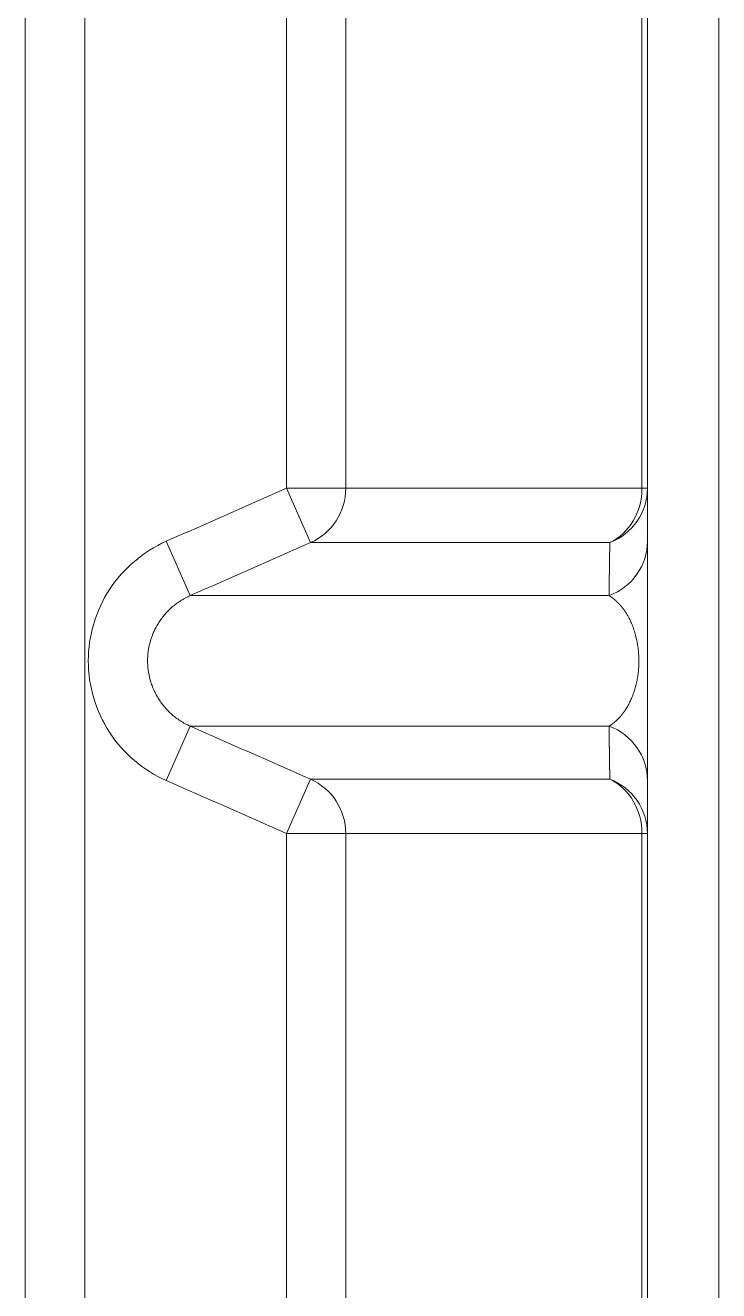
# Model space of a CAD drawing. Header units: millimetres. Extents: x 4664 to 8864, y -38 to 2932.
# Drawn here: x 7790.89 to 7806.14, y 1756.27 to 1784.11 of the extents above; entities that cross this region are included whole.
import ezdxf

# ---------------------------------------------------------------- set-up
doc = ezdxf.new("R2010")
doc.units = ezdxf.units.MM

msp = doc.modelspace()

# ---------------------------------------------------------------- linework, layer by layer
at = {"lineweight": 5}
for p, q in [((7790.89, 1870.016), (7790.89, 1707.535)), ((7792.196, 1707.535), (7792.196, 1870.016)), ((7804.57, 1714.873), (7804.57, 1862.677)), ((7806.137, 1862.708), (7806.137, 1714.842)), ((7796.632, 1784.979), (7796.632, 1773.923)), ((7797.936, 1773.923), (7797.936, 1784.979)), ((7804.449, 1784.979), (7804.449, 1773.923)), ((7796.632, 1773.923), (7804.57, 1773.923)), ((7796.632, 1773.923), (7797.159, 1772.728)), ((7793.99, 1772.758), (7794.517, 1771.563)), ((7797.159, 1772.728), (7803.743, 1772.728)), ((7803.726, 1771.563), (7794.517, 1771.563)), ((7793.99, 1767.495), (7794.517, 1768.69)), ((7803.726, 1768.69), (7794.517, 1768.69)), ((7796.632, 1766.33), (7797.159, 1767.525)), ((7803.743, 1767.525), (7797.159, 1767.525)), ((7796.632, 1766.33), (7796.632, 1755.274)), ((7796.632, 1766.33), (7804.57, 1766.33)), ((7797.936, 1755.274), (7797.936, 1766.33)), ((7804.449, 1766.33), (7804.449, 1755.274))]:
    msp.add_line(p, q, dxfattribs=at)
at = {"lineweight": 5, "extrusion": (0, 0, -1)}
for centre, major_axis, ratio, start_param, end_param in [((7796.632, 1773.923), (0, -1.306), 0.998861, 4.712389, 5.867354), ((7803.264, 1773.923), (0, -1.306), 0.907984, 4.712389, 5.867354), ((7803.264, 1773.923), (1.306, 0), 0.98331, 0, 1.19525), ((7803.264, 1772.758), (1.306, 0), 0.978111, 0, 1.208972), ((7803.264, 1767.495), (1.306, 0), 0.978111, 5.074213, 6.283185), ((7796.632, 1766.33), (0, -1.306), 0.998861, 3.557424, 4.712389), ((7803.264, 1766.33), (0, -1.306), 0.907984, 3.557424, 4.712389), ((7803.264, 1766.33), (1.306, 0), 0.98331, 5.087935, 6.283185)]:
    msp.add_ellipse(centre, major_axis=major_axis, ratio=ratio, start_param=start_param, end_param=end_param, dxfattribs=at)
at = {"lineweight": 5}
for points in [[(7796.632, 1773.923), (7795.751, 1773.535), (7794.871, 1773.146), (7793.99, 1772.758)], [(7794.517, 1771.563), (7795.398, 1771.951), (7796.278, 1772.34), (7797.159, 1772.728)], [(7797.159, 1767.525), (7796.278, 1767.913), (7795.398, 1768.302), (7794.517, 1768.69)], [(7793.99, 1767.495), (7794.871, 1767.107), (7795.751, 1766.719), (7796.632, 1766.33)]]:
    msp.add_open_spline(points, degree=3, dxfattribs=at)
for points, knots in [([(7793.99, 1772.758), (7793.479, 1772.532), (7793.044, 1772.161), (7792.438, 1771.231), (7792.274, 1770.677), (7792.274, 1769.575), (7792.44, 1769.017), (7792.893, 1768.324), (7793.078, 1768.114), (7793.501, 1767.755), (7793.735, 1767.608), (7793.99, 1767.495)], [0, 0, 0, 0, 0.25, 0.25, 0.5, 0.5, 0.75, 0.75, 0.875, 0.875, 1, 1, 1, 1]), ([(7803.743, 1772.728), (7803.743, 1772.724), (7803.742, 1772.716), (7803.742, 1772.703), (7803.742, 1772.69), (7803.742, 1772.678), (7803.742, 1772.665), (7803.742, 1772.652), (7803.741, 1772.639), (7803.741, 1772.627), (7803.741, 1772.614), (7803.741, 1772.601), (7803.741, 1772.588), (7803.74, 1772.575), (7803.74, 1772.562), (7803.74, 1772.549), (7803.74, 1772.536), (7803.74, 1772.523), (7803.739, 1772.51), (7803.739, 1772.497), (7803.739, 1772.484), (7803.739, 1772.471), (7803.739, 1772.458), (7803.738, 1772.444), (7803.738, 1772.431), (7803.738, 1772.418), (7803.738, 1772.405), (7803.738, 1772.392), (7803.738, 1772.378), (7803.737, 1772.365), (7803.737, 1772.352), (7803.737, 1772.338), (7803.737, 1772.325), (7803.737, 1772.311), (7803.736, 1772.298), (7803.736, 1772.284), (7803.736, 1772.271), (7803.736, 1772.257), (7803.736, 1772.244), (7803.735, 1772.23), (7803.735, 1772.217), (7803.735, 1772.203), (7803.735, 1772.189), (7803.735, 1772.176), (7803.734, 1772.162), (7803.734, 1772.148), (7803.734, 1772.134), (7803.734, 1772.121), (7803.734, 1772.107), (7803.733, 1772.093), (7803.733, 1772.079), (7803.733, 1772.065), (7803.733, 1772.051), (7803.733, 1772.037), (7803.732, 1772.023), (7803.732, 1772.01), (7803.732, 1771.995), (7803.732, 1771.981), (7803.732, 1771.967), (7803.731, 1771.953), (7803.731, 1771.939), (7803.731, 1771.925), (7803.731, 1771.911), (7803.731, 1771.897), (7803.73, 1771.882), (7803.73, 1771.868), (7803.73, 1771.854), (7803.73, 1771.84), (7803.73, 1771.825), (7803.729, 1771.811), (7803.729, 1771.797), (7803.729, 1771.782), (7803.729, 1771.768), (7803.729, 1771.753), (7803.728, 1771.739), (7803.728, 1771.724), (7803.728, 1771.71), (7803.728, 1771.695), (7803.728, 1771.681), (7803.727, 1771.666), (7803.727, 1771.651), (7803.727, 1771.637), (7803.727, 1771.622), (7803.727, 1771.607), (7803.726, 1771.593), (7803.726, 1771.578), (7803.726, 1771.568), (7803.726, 1771.563)], [0, 0, 0, 0, 0.011621, 0.023246, 0.034874, 0.046504, 0.058138, 0.069775, 0.081415, 0.093058, 0.104705, 0.116354, 0.128007, 0.139663, 0.151322, 0.162985, 0.174651, 0.186319, 0.197992, 0.209667, 0.221346, 0.233028, 0.244713, 0.256402, 0.268094, 0.279789, 0.291488, 0.30319, 0.314896, 0.326605, 0.338317, 0.350033, 0.361752, 0.373475, 0.385201, 0.39693, 0.408663, 0.4204, 0.43214, 0.443883, 0.45563, 0.467381, 0.479135, 0.490893, 0.502654, 0.514419, 0.526187, 0.537959, 0.549735, 0.561514, 0.573297, 0.585084, 0.596874, 0.608668, 0.620465, 0.632267, 0.644072, 0.65588, 0.667693, 0.679509, 0.691329, 0.703153, 0.71498, 0.726811, 0.738646, 0.750485, 0.762328, 0.774174, 0.786025, 0.797879, 0.809737, 0.821599, 0.833465, 0.845335, 0.857208, 0.869086, 0.880967, 0.892853, 0.904742, 0.916635, 0.928532, 0.940434, 0.952339, 0.964248, 0.976161, 0.988079, 1, 1, 1, 1]), ([(7794.517, 1768.69), (7794.479, 1768.707), (7794.442, 1768.725), (7794.369, 1768.764), (7794.334, 1768.785), (7794.265, 1768.829), (7794.232, 1768.853), (7794.168, 1768.901), (7794.106, 1768.952), (7794.02, 1769.034), (7793.942, 1769.121), (7793.871, 1769.213), (7793.808, 1769.308), (7793.753, 1769.406), (7793.705, 1769.507), (7793.665, 1769.609), (7793.644, 1769.678), (7793.615, 1769.782), (7793.602, 1769.851), (7793.588, 1769.955), (7793.584, 1769.99), (7793.581, 1770.041), (7793.58, 1770.067), (7793.579, 1770.092), (7793.579, 1770.109), (7793.579, 1770.118), (7793.579, 1770.194), (7793.583, 1770.263), (7793.601, 1770.401), (7793.615, 1770.47), (7793.644, 1770.574), (7793.665, 1770.643), (7793.705, 1770.746), (7793.752, 1770.846), (7793.808, 1770.945), (7793.871, 1771.04), (7793.942, 1771.131), (7794.02, 1771.219), (7794.106, 1771.301), (7794.168, 1771.352), (7794.232, 1771.4), (7794.265, 1771.424), (7794.334, 1771.468), (7794.369, 1771.489), (7794.442, 1771.528), (7794.479, 1771.546), (7794.517, 1771.563)], [0, 0, 0, 0, 0.03125, 0.03125, 0.0625, 0.0625, 0.09375, 0.09375, 0.125, 0.15625, 0.1875, 0.21875, 0.25, 0.28125, 0.3125, 0.34375, 0.375, 0.375, 0.4375, 0.4375, 0.46875, 0.46875, 0.484375, 0.492188, 0.492188, 0.5, 0.5, 0.5625, 0.5625, 0.625, 0.625, 0.65625, 0.6875, 0.71875, 0.75, 0.78125, 0.8125, 0.84375, 0.875, 0.90625, 0.90625, 0.9375, 0.9375, 0.96875, 0.96875, 1, 1, 1, 1]), ([(7803.726, 1771.563), (7803.727, 1771.562), (7803.73, 1771.561), (7803.733, 1771.558), (7803.737, 1771.556), (7803.741, 1771.554), (7803.744, 1771.551), (7803.748, 1771.549), (7803.752, 1771.547), (7803.755, 1771.544), (7803.759, 1771.542), (7803.763, 1771.539), (7803.766, 1771.537), (7803.77, 1771.534), (7803.774, 1771.532), (7803.777, 1771.529), (7803.781, 1771.527), (7803.784, 1771.524), (7803.788, 1771.522), (7803.791, 1771.519), (7803.795, 1771.516), (7803.798, 1771.514), (7803.802, 1771.511), (7803.805, 1771.509), (7803.809, 1771.506), (7803.812, 1771.503), (7803.816, 1771.501), (7803.819, 1771.498), (7803.823, 1771.495), (7803.826, 1771.492), (7803.83, 1771.49), (7803.833, 1771.487), (7803.837, 1771.484), (7803.84, 1771.481), (7803.843, 1771.479), (7803.847, 1771.476), (7803.85, 1771.473), (7803.853, 1771.47), (7803.857, 1771.467), (7803.86, 1771.464), (7803.864, 1771.461), (7803.867, 1771.458), (7803.87, 1771.456), (7803.873, 1771.453), (7803.877, 1771.45), (7803.88, 1771.447), (7803.883, 1771.444), (7803.887, 1771.441), (7803.89, 1771.438), (7803.893, 1771.435), (7803.896, 1771.432), (7803.899, 1771.429), (7803.903, 1771.426), (7803.906, 1771.422), (7803.909, 1771.419), (7803.912, 1771.416), (7803.915, 1771.413), (7803.919, 1771.41), (7803.922, 1771.407), (7803.925, 1771.404), (7803.928, 1771.401), (7803.931, 1771.397), (7803.934, 1771.394), (7803.937, 1771.391), (7803.94, 1771.388), (7803.943, 1771.385), (7803.946, 1771.381), (7803.949, 1771.378), (7803.952, 1771.375), (7803.956, 1771.372), (7803.959, 1771.368), (7803.962, 1771.365), (7803.965, 1771.362), (7803.967, 1771.358), (7803.97, 1771.355), (7803.973, 1771.352), (7803.976, 1771.348), (7803.979, 1771.345), (7803.982, 1771.342), (7803.985, 1771.338), (7803.988, 1771.335), (7803.991, 1771.331), (7803.994, 1771.328), (7803.997, 1771.324), (7804, 1771.321), (7804.002, 1771.318), (7804.005, 1771.314), (7804.008, 1771.311), (7804.011, 1771.307), (7804.014, 1771.304), (7804.016, 1771.3), (7804.019, 1771.297), (7804.022, 1771.293), (7804.025, 1771.289), (7804.028, 1771.286), (7804.03, 1771.282), (7804.033, 1771.279), (7804.036, 1771.275), (7804.038, 1771.272), (7804.041, 1771.268), (7804.044, 1771.264), (7804.046, 1771.261), (7804.049, 1771.257), (7804.052, 1771.254), (7804.054, 1771.25), (7804.057, 1771.246), (7804.06, 1771.243), (7804.062, 1771.239), (7804.065, 1771.235), (7804.067, 1771.231), (7804.07, 1771.228), (7804.073, 1771.224), (7804.075, 1771.22), (7804.078, 1771.217), (7804.08, 1771.213), (7804.083, 1771.209), (7804.085, 1771.205), (7804.088, 1771.202), (7804.09, 1771.198), (7804.093, 1771.194), (7804.104, 1771.176), (7804.125, 1771.142), (7804.154, 1771.09), (7804.182, 1771.037), (7804.207, 1770.983), (7804.231, 1770.927), (7804.253, 1770.87), (7804.274, 1770.812), (7804.292, 1770.753), (7804.309, 1770.693), (7804.325, 1770.632), (7804.338, 1770.57), (7804.35, 1770.507), (7804.36, 1770.445), (7804.368, 1770.381), (7804.375, 1770.318), (7804.379, 1770.254), (7804.382, 1770.19), (7804.383, 1770.128), (7804.382, 1770.068), (7804.38, 1770.011), (7804.376, 1769.953), (7804.371, 1769.896), (7804.364, 1769.839), (7804.356, 1769.782), (7804.346, 1769.726), (7804.335, 1769.67), (7804.323, 1769.615), (7804.309, 1769.56), (7804.294, 1769.506), (7804.277, 1769.453), (7804.259, 1769.4), (7804.24, 1769.349), (7804.219, 1769.298), (7804.197, 1769.248), (7804.174, 1769.2), (7804.149, 1769.153), (7804.122, 1769.107), (7804.103, 1769.075), (7804.091, 1769.056), (7804.086, 1769.049), (7804.082, 1769.043), (7804.077, 1769.036), (7804.073, 1769.029), (7804.068, 1769.023), (7804.063, 1769.016), (7804.059, 1769.009), (7804.054, 1769.003), (7804.049, 1768.996), (7804.044, 1768.989), (7804.04, 1768.983), (7804.035, 1768.976), (7804.03, 1768.97), (7804.025, 1768.964), (7804.02, 1768.957), (7804.015, 1768.951), (7804.01, 1768.945), (7804.005, 1768.938), (7804, 1768.932), (7803.994, 1768.926), (7803.989, 1768.92), (7803.984, 1768.914), (7803.979, 1768.907), (7803.973, 1768.901), (7803.968, 1768.895), (7803.963, 1768.889), (7803.957, 1768.883), (7803.952, 1768.877), (7803.946, 1768.872), (7803.941, 1768.866), (7803.935, 1768.86), (7803.93, 1768.854), (7803.924, 1768.849), (7803.918, 1768.843), (7803.913, 1768.837), (7803.907, 1768.832), (7803.901, 1768.826), (7803.895, 1768.821), (7803.889, 1768.815), (7803.884, 1768.81), (7803.878, 1768.804), (7803.872, 1768.799), (7803.866, 1768.794), (7803.86, 1768.789), (7803.854, 1768.783), (7803.848, 1768.778), (7803.842, 1768.773), (7803.835, 1768.768), (7803.829, 1768.763), (7803.823, 1768.758), (7803.817, 1768.753), (7803.811, 1768.748), (7803.804, 1768.744), (7803.798, 1768.739), (7803.792, 1768.734), (7803.785, 1768.729), (7803.779, 1768.725), (7803.772, 1768.72), (7803.766, 1768.716), (7803.759, 1768.711), (7803.753, 1768.707), (7803.746, 1768.703), (7803.739, 1768.698), (7803.733, 1768.694), (7803.728, 1768.691), (7803.726, 1768.69)], [0, 0, 0, 0, 0.002514, 0.005021, 0.00752, 0.010013, 0.012498, 0.014977, 0.017448, 0.019913, 0.02237, 0.02482, 0.027263, 0.029699, 0.032128, 0.03455, 0.036964, 0.039372, 0.041773, 0.044166, 0.046552, 0.048932, 0.051304, 0.053669, 0.056027, 0.058378, 0.060722, 0.063059, 0.065389, 0.067711, 0.070027, 0.072336, 0.074637, 0.076931, 0.079219, 0.081499, 0.083772, 0.086038, 0.088297, 0.090549, 0.092794, 0.095031, 0.097262, 0.099486, 0.101702, 0.103912, 0.106114, 0.108309, 0.110498, 0.112679, 0.114853, 0.11702, 0.11918, 0.121333, 0.123478, 0.125617, 0.127749, 0.129873, 0.131991, 0.134101, 0.136205, 0.138301, 0.14039, 0.142473, 0.144548, 0.146616, 0.148677, 0.150731, 0.152778, 0.154818, 0.15685, 0.158876, 0.160895, 0.162906, 0.164911, 0.166909, 0.168899, 0.170883, 0.172859, 0.174828, 0.176791, 0.178746, 0.180694, 0.182635, 0.18457, 0.186497, 0.188417, 0.19033, 0.192236, 0.194135, 0.196027, 0.197912, 0.19979, 0.201661, 0.203525, 0.205382, 0.207231, 0.209074, 0.21091, 0.212739, 0.214561, 0.216376, 0.218183, 0.219984, 0.221778, 0.223565, 0.225345, 0.227118, 0.228883, 0.230642, 0.232394, 0.234139, 0.235877, 0.237608, 0.239332, 0.241049, 0.242759, 0.244462, 0.246158, 0.247847, 0.249529, 0.270675, 0.290846, 0.310051, 0.328303, 0.345614, 0.362001, 0.377483, 0.392086, 0.405836, 0.41877, 0.430929, 0.442364, 0.453136, 0.463321, 0.473004, 0.48229, 0.491292, 0.50014, 0.50808, 0.516138, 0.524408, 0.532974, 0.541916, 0.5513, 0.561186, 0.571624, 0.582656, 0.594318, 0.60664, 0.619647, 0.633362, 0.647801, 0.66298, 0.678912, 0.695608, 0.713077, 0.731328, 0.750365, 0.753403, 0.756464, 0.759548, 0.762654, 0.765783, 0.768934, 0.772108, 0.775306, 0.778525, 0.781768, 0.785034, 0.788322, 0.791633, 0.794967, 0.798324, 0.801703, 0.805106, 0.808531, 0.81198, 0.815451, 0.818945, 0.822462, 0.826003, 0.829566, 0.833151, 0.83676, 0.840392, 0.844047, 0.847725, 0.851426, 0.85515, 0.858897, 0.862666, 0.866459, 0.870275, 0.874114, 0.877976, 0.881861, 0.885769, 0.8897, 0.893654, 0.897631, 0.901631, 0.905654, 0.909701, 0.91377, 0.917862, 0.921978, 0.926116, 0.930278, 0.934462, 0.93867, 0.942901, 0.947155, 0.951432, 0.955732, 0.960055, 0.964401, 0.96877, 0.973162, 0.977577, 0.982016, 0.986477, 0.990962, 0.995469, 1, 1, 1, 1]), ([(7803.726, 1768.69), (7803.726, 1768.685), (7803.726, 1768.675), (7803.726, 1768.66), (7803.727, 1768.646), (7803.727, 1768.631), (7803.727, 1768.616), (7803.727, 1768.602), (7803.727, 1768.587), (7803.728, 1768.572), (7803.728, 1768.558), (7803.728, 1768.543), (7803.728, 1768.529), (7803.728, 1768.514), (7803.729, 1768.5), (7803.729, 1768.485), (7803.729, 1768.471), (7803.729, 1768.457), (7803.729, 1768.442), (7803.73, 1768.428), (7803.73, 1768.413), (7803.73, 1768.399), (7803.73, 1768.385), (7803.73, 1768.371), (7803.731, 1768.356), (7803.731, 1768.342), (7803.731, 1768.328), (7803.731, 1768.314), (7803.731, 1768.3), (7803.732, 1768.286), (7803.732, 1768.272), (7803.732, 1768.258), (7803.732, 1768.244), (7803.732, 1768.23), (7803.733, 1768.216), (7803.733, 1768.202), (7803.733, 1768.188), (7803.733, 1768.174), (7803.733, 1768.16), (7803.734, 1768.146), (7803.734, 1768.132), (7803.734, 1768.119), (7803.734, 1768.105), (7803.734, 1768.091), (7803.735, 1768.077), (7803.735, 1768.064), (7803.735, 1768.05), (7803.735, 1768.036), (7803.735, 1768.023), (7803.736, 1768.009), (7803.736, 1767.996), (7803.736, 1767.982), (7803.736, 1767.969), (7803.736, 1767.955), (7803.737, 1767.942), (7803.737, 1767.928), (7803.737, 1767.915), (7803.737, 1767.902), (7803.737, 1767.888), (7803.738, 1767.875), (7803.738, 1767.862), (7803.738, 1767.848), (7803.738, 1767.835), (7803.738, 1767.822), (7803.738, 1767.809), (7803.739, 1767.795), (7803.739, 1767.782), (7803.739, 1767.769), (7803.739, 1767.756), (7803.739, 1767.743), (7803.74, 1767.73), (7803.74, 1767.717), (7803.74, 1767.704), (7803.74, 1767.691), (7803.74, 1767.678), (7803.741, 1767.665), (7803.741, 1767.652), (7803.741, 1767.639), (7803.741, 1767.627), (7803.741, 1767.614), (7803.742, 1767.601), (7803.742, 1767.588), (7803.742, 1767.576), (7803.742, 1767.563), (7803.742, 1767.55), (7803.742, 1767.537), (7803.743, 1767.529), (7803.743, 1767.525)], [0, 0, 0, 0, 0.011921, 0.023839, 0.035752, 0.047661, 0.059566, 0.071468, 0.083365, 0.095258, 0.107147, 0.119033, 0.130914, 0.142792, 0.154665, 0.166535, 0.178401, 0.190263, 0.202121, 0.213975, 0.225826, 0.237672, 0.249515, 0.261354, 0.273189, 0.28502, 0.296847, 0.308671, 0.320491, 0.332307, 0.34412, 0.355928, 0.367733, 0.379535, 0.391332, 0.403126, 0.414916, 0.426703, 0.438486, 0.450265, 0.462041, 0.473813, 0.485581, 0.497346, 0.509107, 0.520865, 0.532619, 0.54437, 0.556117, 0.56786, 0.5796, 0.591337, 0.60307, 0.614799, 0.626525, 0.638248, 0.649967, 0.661683, 0.673395, 0.685104, 0.69681, 0.708512, 0.720211, 0.731906, 0.743598, 0.755287, 0.766972, 0.778654, 0.790333, 0.802008, 0.813681, 0.825349, 0.837015, 0.848678, 0.860337, 0.871993, 0.883646, 0.895295, 0.906942, 0.918585, 0.930225, 0.941862, 0.953496, 0.965126, 0.976754, 0.988379, 1, 1, 1, 1])]:
    msp.add_open_spline(points, degree=3, knots=knots, dxfattribs=at)

doc.saveas('drawing.dxf')
